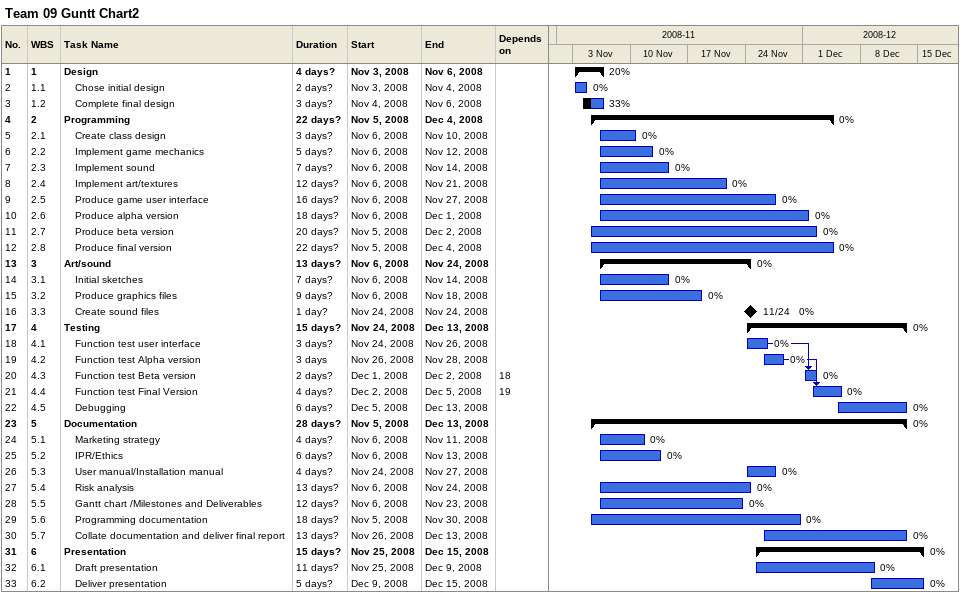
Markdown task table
Team 09 Guntt Chart2

| ID | WBS | Task | Duration | Start | Finish | Predecessors | % complete |
|---|---|---|---|---|---|---|---|
| 1 | 1 | **Design** | 4d? | 2008-11-03 | 2008-11-06 |  | 20 |
| 2 | 1.1 | Chose initial design | 2d? | 2008-11-03 | 2008-11-04 |  | 0 |
| 3 | 1.2 | Complete final design | 3d? | 2008-11-04 | 2008-11-06 |  | 33 |
| 4 | 2 | **Programming** | 22d? | 2008-11-05 | 2008-12-04 |  | 0 |
| 5 | 2.1 | Create class design | 3d? | 2008-11-06 | 2008-11-10 |  | 0 |
| 6 | 2.2 | Implement game mechanics | 5d? | 2008-11-06 | 2008-11-12 |  | 0 |
| 7 | 2.3 | Implement sound | 7d? | 2008-11-06 | 2008-11-14 |  | 0 |
| 8 | 2.4 | Implement art/textures | 12d? | 2008-11-06 | 2008-11-21 |  | 0 |
| 9 | 2.5 | Produce game user interface | 16d? | 2008-11-06 | 2008-11-27 |  | 0 |
| 10 | 2.6 | Produce alpha version | 18d? | 2008-11-06 | 2008-12-01 |  | 0 |
| 11 | 2.7 | Produce beta version | 20d? | 2008-11-05 | 2008-12-02 |  | 0 |
| 12 | 2.8 | Produce final version | 22d? | 2008-11-05 | 2008-12-04 |  | 0 |
| 13 | 3 | **Art/sound** | 13d? | 2008-11-06 | 2008-11-24 |  | 0 |
| 14 | 3.1 | Initial sketches | 7d? | 2008-11-06 | 2008-11-14 |  | 0 |
| 15 | 3.2 | Produce graphics files | 9d? | 2008-11-06 | 2008-11-18 |  | 0 |
| 16 | 3.3 | Create sound files | 1d? | 2008-11-24 | 2008-11-24 |  | 0 |
| 17 | 4 | **Testing** | 15d? | 2008-11-24 | 2008-12-13 |  | 0 |
| 18 | 4.1 | Function test user interface | 3d? | 2008-11-24 | 2008-11-26 |  | 0 |
| 19 | 4.2 | Function test Alpha version | 3d | 2008-11-26 | 2008-11-28 |  | 0 |
| 20 | 4.3 | Function test Beta version | 2d? | 2008-12-01 | 2008-12-02 | 18 | 0 |
| 21 | 4.4 | Function test Final Version | 4d? | 2008-12-02 | 2008-12-05 | 19 | 0 |
| 22 | 4.5 | Debugging | 6d? | 2008-12-05 | 2008-12-13 |  | 0 |
| 23 | 5 | **Documentation** | 28d? | 2008-11-05 | 2008-12-13 |  | 0 |
| 24 | 5.1 | Marketing strategy | 4d? | 2008-11-06 | 2008-11-11 |  | 0 |
| 25 | 5.2 | IPR/Ethics | 6d? | 2008-11-06 | 2008-11-13 |  | 0 |
| 26 | 5.3 | User manual/Installation manual | 4d? | 2008-11-24 | 2008-11-27 |  | 0 |
| 27 | 5.4 | Risk analysis | 13d? | 2008-11-06 | 2008-11-24 |  | 0 |
| 28 | 5.5 | Gantt chart /Milestones and Deliverables | 12d? | 2008-11-06 | 2008-11-23 |  | 0 |
| 29 | 5.6 | Programming documentation | 18d? | 2008-11-05 | 2008-11-30 |  | 0 |
| 30 | 5.7 | Collate documentation and deliver final report | 13d? | 2008-11-26 | 2008-12-13 |  | 0 |
| 31 | 6 | **Presentation** | 15d? | 2008-11-25 | 2008-12-15 |  | 0 |
| 32 | 6.1 | Draft presentation | 11d? | 2008-11-25 | 2008-12-09 |  | 0 |
| 33 | 6.2 | Deliver presentation | 5d? | 2008-12-09 | 2008-12-15 |  | 0 |
